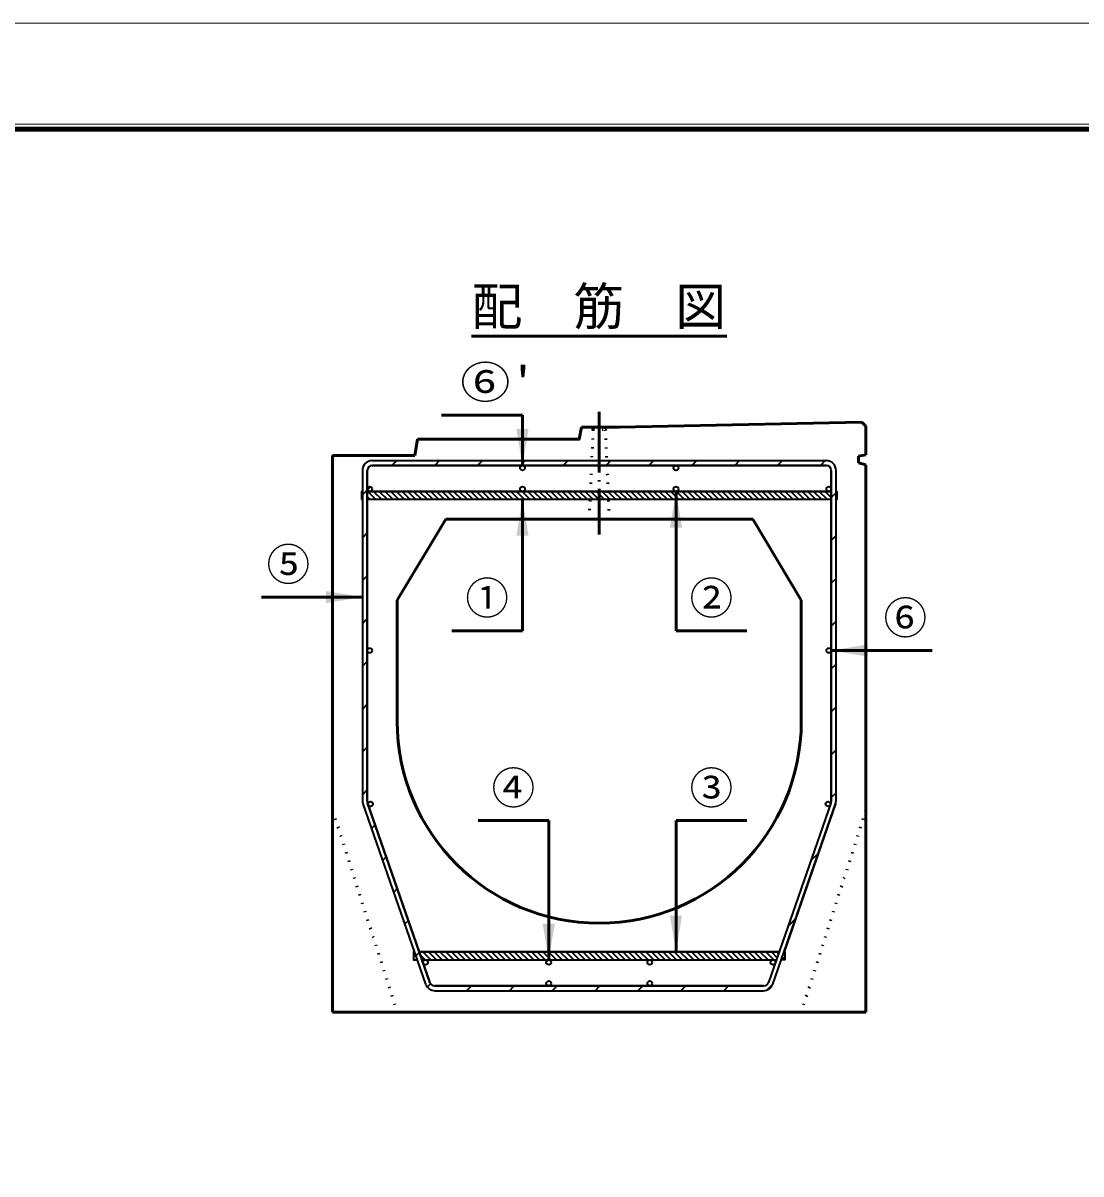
# Model space of a CAD drawing. Units: millimetres, scale not verified. Extents: x -2102 to 2102, y -1485 to 1485.
# Drawn here: x -1055 to -8, y 345 to 1485 of the extents above; entities that cross this region are included whole.
import ezdxf
from ezdxf.enums import TextEntityAlignment as Align

# ---------------------------------------------------------------- set-up
doc = ezdxf.new("R2010")
doc.units = ezdxf.units.MM
doc.header["$LTSCALE"] = 5
doc.linetypes.add('DOTTED', pattern=[1.75, 0.25, -1.5])
doc.linetypes.add('LONG_DASHED_DOTTED', pattern=[15.25, 12, -1.5, 0.25, -1.5])
doc.layers.add('0-0_V-nasSTD', color=7, linetype='Continuous', lineweight=35)
doc.layers.add('0-1_0', color=7, linetype='Continuous', lineweight=50)
doc.styles.add('ＭＳ ゴシック', font='')
doc.styles.get('ＭＳ ゴシック').set_extended_font_data('MS Gothic')

msp = doc.modelspace()

# ---------------------------------------------------------------- linework, layer by layer
at = {"layer": '0-0_V-nasSTD', "lineweight": 50}
msp.add_line((-560.754, 1096.886), (-560.754, 1046.886), dxfattribs=at)
at = {"layer": '0-0_V-nasSTD', "lineweight": 18}
for points in [[(-2102.5, -1485), (-2102.5, 1485), (2102.5, 1485), (2102.5, -1485)], [(-2002.5, -1385), (-2002.5, 1385), (2002.5, 1385), (2002.5, -1385)]]:
    msp.add_lwpolyline(points, close=True, dxfattribs=at)
at = {"layer": '0-0_V-nasSTD', "lineweight": 100}
msp.add_lwpolyline([(1997.5, -1380), (1997.5, 1380), (-1997.5, 1380)], dxfattribs=at)
at = {"layer": '0-0_V-nasSTD'}
for points in [[(-566.754, 1082.886), (-560.754, 1046.886), (-554.754, 1082.886)], [(-414.754, 985.286), (-408.754, 1021.286), (-402.754, 985.286)], [(-566.754, 977.286), (-560.754, 1013.286), (-554.754, 977.286)], [(-755.154, 910.604), (-755.154, 922.604), (-719.154, 916.604)], [(-255.154, 863.686), (-219.154, 857.686), (-219.154, 869.686)], [(-540.754, 593.286), (-534.754, 557.286), (-528.754, 593.286)], [(-414.754, 601.286), (-408.754, 565.286), (-402.754, 601.286)]]:
    msp.add_solid(points, dxfattribs=at)
at = {"layer": '0-1_0'}
for p, q in [((-611.157, 1174.886), (-358.351, 1174.886)), ((-560.754, 1096.886), (-640.754, 1096.886)), ((-502.354, 1084.886), (-464.754, 1084.886)), ((-464.754, 1084.886), (-224.754, 1089.686)), ((-224.754, 1089.686), (-220.754, 1085.686)), ((-220.754, 1057.286), (-220.754, 1085.686)), ((-664.754, 1072.886), (-667.154, 1056.886)), ((-748.754, 505.686), (-748.754, 1056.886)), ((-748.754, 1056.886), (-667.154, 1056.886)), ((-227.954, 1056.086), (-220.754, 1057.286)), ((-227.954, 1049.686), (-227.954, 1056.086)), ((-220.754, 1047.686), (-227.954, 1049.686)), ((-220.754, 505.686), (-220.754, 1047.686)), ((-408.754, 883.286), (-408.754, 1021.286)), ((-560.754, 883.286), (-560.754, 1013.286)), ((-636.754, 993.686), (-684.754, 913.686)), ((-332.754, 993.686), (-636.754, 993.686)), ((-332.754, 993.686), (-284.754, 913.686)), ((-819.154, 916.604), (-719.154, 916.604)), ((-684.754, 913.686), (-684.754, 793.686)), ((-284.754, 793.686), (-284.754, 913.686)), ((-560.754, 883.286), (-630.754, 883.286)), ((-408.754, 883.286), (-338.754, 883.286)), ((-155.154, 863.686), (-255.154, 863.686)), ((-604.754, 695.286), (-534.754, 695.286)), ((-534.754, 695.286), (-534.754, 557.286)), ((-408.754, 695.286), (-408.754, 565.286)), ((-338.754, 695.286), (-408.754, 695.286)), ((-748.754, 505.686), (-220.754, 505.686))]:
    msp.add_line(p, q, dxfattribs=at)
at = {"layer": '0-1_0', "linetype": 'LONG_DASHED_DOTTED'}
msp.add_line((-484.754, 1099.886), (-484.754, 978.686), dxfattribs=at)
at = {"layer": '0-1_0', "linetype": 'DOTTED'}
for p, q in [((-490.754, 1082.486), (-493.154, 1084.886)), ((-478.754, 1082.486), (-476.354, 1084.886)), ((-490.754, 1082.486), (-494.754, 993.686)), ((-490.754, 1082.486), (-478.754, 1082.486)), ((-474.754, 993.686), (-478.754, 1082.486)), ((-748.754, 705.686), (-684.754, 505.686)), ((-220.754, 705.686), (-284.754, 505.686))]:
    msp.add_line(p, q, dxfattribs=at)
at = {"layer": '0-1_0', "lineweight": 35}
for p, q in [((-709.554, 1051.686), (-259.954, 1051.686)), ((-685.275, 1051.686), (-690.075, 1046.886)), ((-642.849, 1051.686), (-647.649, 1046.886)), ((-600.422, 1051.686), (-605.222, 1046.886)), ((-557.996, 1051.686), (-562.796, 1046.886)), ((-515.57, 1051.686), (-520.37, 1046.886)), ((-473.143, 1051.686), (-477.943, 1046.886)), ((-430.717, 1051.686), (-435.517, 1046.886)), ((-388.29, 1051.686), (-393.09, 1046.886)), ((-345.864, 1051.686), (-350.664, 1046.886)), ((-303.438, 1051.686), (-308.238, 1046.886)), ((-261.011, 1051.686), (-265.811, 1046.886)), ((-719.154, 1042.086), (-719.154, 714.908)), ((-714.354, 1042.086), (-714.354, 714.097)), ((-714.354, 714.097), (-714.354, 1042.086)), ((-259.954, 1046.886), (-709.554, 1046.886)), ((-709.554, 1046.886), (-259.954, 1046.886)), ((-255.154, 714.097), (-255.154, 1042.086)), ((-255.154, 1042.086), (-255.154, 714.097)), ((-250.354, 714.908), (-250.354, 1042.086)), ((-711.051, 1025.91), (-714.178, 1022.783)), ((-719.954, 1021.286), (-719.954, 1013.286)), ((-719.154, 1021.286), (-719.954, 1021.286)), ((-719.954, 1016.147), (-719.154, 1015.347)), ((-719.436, 1021.286), (-719.154, 1021.004)), ((-714.354, 1022.607), (-719.154, 1017.807)), ((-255.154, 1021.286), (-714.354, 1021.286)), ((-714.354, 1016.204), (-711.436, 1013.286)), ((-713.779, 1021.286), (-705.779, 1013.286)), ((-708.122, 1021.286), (-700.122, 1013.286)), ((-702.466, 1021.286), (-694.466, 1013.286)), ((-696.809, 1021.286), (-688.809, 1013.286)), ((-691.152, 1021.286), (-683.152, 1013.286)), ((-685.495, 1021.286), (-677.495, 1013.286)), ((-679.838, 1021.286), (-671.838, 1013.286)), ((-674.181, 1021.286), (-666.181, 1013.286)), ((-668.524, 1021.286), (-660.524, 1013.286)), ((-662.868, 1021.286), (-654.868, 1013.286)), ((-657.211, 1021.286), (-649.211, 1013.286)), ((-651.554, 1021.286), (-643.554, 1013.286)), ((-645.897, 1021.286), (-637.897, 1013.286)), ((-640.24, 1021.286), (-632.24, 1013.286)), ((-634.583, 1021.286), (-626.583, 1013.286)), ((-628.926, 1021.286), (-620.926, 1013.286)), ((-623.27, 1021.286), (-615.27, 1013.286)), ((-617.613, 1021.286), (-609.613, 1013.286)), ((-611.956, 1021.286), (-603.956, 1013.286)), ((-606.299, 1021.286), (-598.299, 1013.286)), ((-600.642, 1021.286), (-592.642, 1013.286)), ((-594.985, 1021.286), (-586.985, 1013.286)), ((-589.328, 1021.286), (-581.328, 1013.286)), ((-583.672, 1021.286), (-575.672, 1013.286)), ((-578.015, 1021.286), (-570.015, 1013.286)), ((-572.358, 1021.286), (-564.358, 1013.286)), ((-566.701, 1021.286), (-558.701, 1013.286)), ((-561.044, 1021.286), (-553.044, 1013.286)), ((-555.387, 1021.286), (-547.387, 1013.286)), ((-549.73, 1021.286), (-541.73, 1013.286)), ((-544.074, 1021.286), (-536.074, 1013.286)), ((-538.417, 1021.286), (-530.417, 1013.286)), ((-532.76, 1021.286), (-524.76, 1013.286)), ((-527.103, 1021.286), (-519.103, 1013.286)), ((-521.446, 1021.286), (-513.446, 1013.286)), ((-515.789, 1021.286), (-507.789, 1013.286)), ((-510.132, 1021.286), (-502.132, 1013.286)), ((-504.476, 1021.286), (-496.476, 1013.286)), ((-498.819, 1021.286), (-490.819, 1013.286)), ((-493.162, 1021.286), (-485.162, 1013.286)), ((-487.505, 1021.286), (-479.505, 1013.286)), ((-481.848, 1021.286), (-473.848, 1013.286)), ((-476.191, 1021.286), (-468.191, 1013.286)), ((-470.534, 1021.286), (-462.534, 1013.286)), ((-464.878, 1021.286), (-456.878, 1013.286)), ((-459.221, 1021.286), (-451.221, 1013.286)), ((-453.564, 1021.286), (-445.564, 1013.286)), ((-447.907, 1021.286), (-439.907, 1013.286)), ((-442.25, 1021.286), (-434.25, 1013.286)), ((-436.593, 1021.286), (-428.593, 1013.286)), ((-430.936, 1021.286), (-422.936, 1013.286)), ((-425.28, 1021.286), (-417.28, 1013.286)), ((-419.623, 1021.286), (-411.623, 1013.286)), ((-413.966, 1021.286), (-405.966, 1013.286)), ((-408.309, 1021.286), (-400.309, 1013.286)), ((-402.652, 1021.286), (-394.652, 1013.286)), ((-396.995, 1021.286), (-388.995, 1013.286)), ((-391.339, 1021.286), (-383.339, 1013.286)), ((-385.682, 1021.286), (-377.682, 1013.286)), ((-380.025, 1021.286), (-372.025, 1013.286)), ((-374.368, 1021.286), (-366.368, 1013.286)), ((-368.711, 1021.286), (-360.711, 1013.286)), ((-363.054, 1021.286), (-355.054, 1013.286)), ((-357.397, 1021.286), (-349.397, 1013.286)), ((-351.741, 1021.286), (-343.741, 1013.286)), ((-346.084, 1021.286), (-338.084, 1013.286)), ((-340.427, 1021.286), (-332.427, 1013.286)), ((-334.77, 1021.286), (-326.77, 1013.286)), ((-329.113, 1021.286), (-321.113, 1013.286)), ((-323.456, 1021.286), (-315.456, 1013.286)), ((-317.799, 1021.286), (-309.799, 1013.286)), ((-312.143, 1021.286), (-304.143, 1013.286)), ((-306.486, 1021.286), (-298.486, 1013.286)), ((-300.829, 1021.286), (-292.829, 1013.286)), ((-295.172, 1021.286), (-287.172, 1013.286)), ((-289.515, 1021.286), (-281.515, 1013.286)), ((-283.858, 1021.286), (-275.858, 1013.286)), ((-278.201, 1021.286), (-270.201, 1013.286)), ((-272.545, 1021.286), (-264.545, 1013.286)), ((-266.888, 1021.286), (-258.888, 1013.286)), ((-261.231, 1021.286), (-255.154, 1015.209)), ((-255.574, 1021.286), (-255.154, 1020.866)), ((-250.354, 1019.917), (-255.154, 1015.117)), ((-249.554, 1021.286), (-250.354, 1021.286)), ((-250.354, 1016.066), (-249.554, 1015.266)), ((-249.917, 1021.286), (-249.554, 1020.923)), ((-719.954, 1013.286), (-719.154, 1013.286)), ((-719.954, 1013.286), (-719.154, 1013.286)), ((-255.154, 1013.286), (-714.354, 1013.286)), ((-493.602, 1013.286), (-714.354, 1013.286)), ((-250.354, 1013.286), (-249.554, 1013.286)), ((-714.354, 980.181), (-719.154, 975.381)), ((-255.154, 972.69), (-250.354, 977.49)), ((-714.354, 937.754), (-719.154, 932.954)), ((-255.154, 930.264), (-250.354, 935.064)), ((-714.354, 895.328), (-719.154, 890.528)), ((-255.154, 887.838), (-250.354, 892.638)), ((-714.354, 852.902), (-719.154, 848.102)), ((-255.154, 845.411), (-250.354, 850.211)), ((-714.354, 810.475), (-719.154, 805.675)), ((-255.154, 802.985), (-250.354, 807.785)), ((-714.354, 768.049), (-719.154, 763.249)), ((-255.154, 760.558), (-250.354, 765.358)), ((-714.354, 725.622), (-719.154, 720.822)), ((-255.154, 718.132), (-250.354, 722.932)), ((-656.561, 533.332), (-718.621, 711.754)), ((-714.088, 712.52), (-652.31, 534.909)), ((-652.31, 534.909), (-714.088, 712.52)), ((-255.421, 712.52), (-317.198, 534.909)), ((-255.421, 712.52), (-317.198, 534.909)), ((-312.947, 533.332), (-250.887, 711.754)), ((-250.887, 711.754), (-301.832, 565.286)), ((-259.65, 713.636), (-260.2, 713.085)), ((-706.589, 690.961), (-710.15, 687.4)), ((-275.197, 655.662), (-267.837, 663.022)), ((-695.64, 659.483), (-699.201, 655.922)), ((-684.691, 628.006), (-688.253, 624.445)), ((-673.743, 596.528), (-677.304, 592.967)), ((-297.825, 590.609), (-290.465, 597.969)), ((-668.476, 565.286), (-667.676, 565.286)), ((-668.476, 565.286), (-668.476, 557.286)), ((-668.476, 563.032), (-666.047, 560.604)), ((-666.355, 561.489), (-662.794, 565.051)), ((-662.876, 565.286), (-306.632, 565.286)), ((-306.632, 565.286), (-662.876, 565.286)), ((-661.704, 561.918), (-657.073, 557.286)), ((-659.416, 565.286), (-651.416, 557.286)), ((-653.759, 565.286), (-645.759, 557.286)), ((-648.102, 565.286), (-640.102, 557.286)), ((-642.445, 565.286), (-634.445, 557.286)), ((-636.788, 565.286), (-628.788, 557.286)), ((-631.132, 565.286), (-623.132, 557.286)), ((-625.475, 565.286), (-617.475, 557.286)), ((-619.818, 565.286), (-611.818, 557.286)), ((-614.161, 565.286), (-606.161, 557.286)), ((-608.504, 565.286), (-600.504, 557.286)), ((-602.847, 565.286), (-594.847, 557.286)), ((-597.19, 565.286), (-589.19, 557.286)), ((-591.534, 565.286), (-583.534, 557.286)), ((-585.877, 565.286), (-577.877, 557.286)), ((-580.22, 565.286), (-572.22, 557.286)), ((-574.563, 565.286), (-566.563, 557.286)), ((-568.906, 565.286), (-560.906, 557.286)), ((-563.249, 565.286), (-555.249, 557.286)), ((-557.592, 565.286), (-549.592, 557.286)), ((-551.936, 565.286), (-543.936, 557.286)), ((-546.279, 565.286), (-538.279, 557.286)), ((-540.622, 565.286), (-532.622, 557.286)), ((-534.965, 565.286), (-526.965, 557.286)), ((-529.308, 565.286), (-521.308, 557.286)), ((-523.651, 565.286), (-515.651, 557.286)), ((-517.995, 565.286), (-509.995, 557.286)), ((-512.338, 565.286), (-504.338, 557.286)), ((-506.681, 565.286), (-498.681, 557.286)), ((-501.024, 565.286), (-493.024, 557.286)), ((-495.367, 565.286), (-487.367, 557.286)), ((-489.71, 565.286), (-481.71, 557.286)), ((-484.053, 565.286), (-476.053, 557.286)), ((-478.397, 565.286), (-470.397, 557.286)), ((-472.74, 565.286), (-464.74, 557.286)), ((-467.083, 565.286), (-459.083, 557.286)), ((-461.426, 565.286), (-453.426, 557.286)), ((-455.769, 565.286), (-447.769, 557.286)), ((-450.112, 565.286), (-442.112, 557.286)), ((-444.455, 565.286), (-436.455, 557.286)), ((-438.799, 565.286), (-430.799, 557.286)), ((-433.142, 565.286), (-425.142, 557.286)), ((-427.485, 565.286), (-419.485, 557.286)), ((-421.828, 565.286), (-413.828, 557.286)), ((-416.171, 565.286), (-408.171, 557.286)), ((-410.514, 565.286), (-402.514, 557.286)), ((-404.857, 565.286), (-396.857, 557.286)), ((-399.201, 565.286), (-391.201, 557.286)), ((-393.544, 565.286), (-385.544, 557.286)), ((-387.887, 565.286), (-379.887, 557.286)), ((-382.23, 565.286), (-374.23, 557.286)), ((-376.573, 565.286), (-368.573, 557.286)), ((-370.916, 565.286), (-362.916, 557.286)), ((-365.259, 565.286), (-357.259, 557.286)), ((-359.603, 565.286), (-351.603, 557.286)), ((-353.946, 565.286), (-345.946, 557.286)), ((-348.289, 565.286), (-340.289, 557.286)), ((-342.632, 565.286), (-334.632, 557.286)), ((-336.975, 565.286), (-328.975, 557.286)), ((-331.318, 565.286), (-323.318, 557.286)), ((-325.661, 565.286), (-317.661, 557.286)), ((-320.005, 565.286), (-312.005, 557.286)), ((-314.348, 565.286), (-308.623, 559.562)), ((-308.691, 565.286), (-307.164, 563.759)), ((-303.602, 560.198), (-301.032, 557.628)), ((-302.142, 564.395), (-301.032, 563.284)), ((-668.476, 557.376), (-668.386, 557.286)), ((-668.476, 557.286), (-664.893, 557.286)), ((-660.093, 557.286), (-309.415, 557.286)), ((-654.963, 530.455), (-651.699, 533.719)), ((-647.776, 531.686), (-321.732, 531.686)), ((-321.732, 531.686), (-647.776, 531.686)), ((-647.494, 526.886), (-322.014, 526.886)), ((-616.105, 526.886), (-611.305, 531.686)), ((-573.679, 526.886), (-568.879, 531.686)), ((-531.253, 526.886), (-526.453, 531.686)), ((-488.826, 526.886), (-484.026, 531.686)), ((-446.4, 526.886), (-441.6, 531.686)), ((-403.973, 526.886), (-399.173, 531.686)), ((-361.547, 526.886), (-356.747, 531.686)), ((-318.424, 527.583), (-313.11, 532.896))]:
    msp.add_line(p, q, dxfattribs=at)
at = {"layer": '0-1_0'}
msp.add_lwpolyline([(-664.754, 1072.886), (-504.754, 1072.886), (-502.354, 1084.886)], dxfattribs=at)
at = {"layer": '0-1_0', "lineweight": 35}
for points in [[(-719.154, 1021.286), (-719.954, 1021.286), (-719.954, 1013.286)], [(-714.354, 1021.286), (-711.954, 1021.286), (-560.754, 1021.286), (-493.241, 1021.286), (-484.754, 1021.286), (-476.267, 1021.286), (-408.754, 1021.286), (-257.554, 1021.286), (-255.154, 1021.286)], [(-250.354, 1021.286), (-249.554, 1021.286), (-249.554, 1013.286)], [(-250.354, 1013.286), (-249.554, 1013.286), (-249.554, 1021.286)], [(-255.154, 1013.286), (-475.906, 1013.286), (-484.754, 1013.286), (-493.602, 1013.286)], [(-667.676, 565.286), (-668.476, 565.286), (-668.476, 557.286), (-664.893, 557.286)], [(-301.832, 565.286), (-301.032, 565.286), (-301.032, 557.286), (-304.615, 557.286)], [(-301.832, 565.286), (-301.032, 565.286), (-301.032, 557.286), (-304.615, 557.286), (-304.615, 557.286)], [(-660.093, 557.286), (-656.718, 557.286), (-534.754, 557.286), (-434.754, 557.286), (-312.791, 557.286), (-309.415, 557.286)]]:
    msp.add_lwpolyline(points, dxfattribs=at)
for centre in [(-560.754, 1044.486), (-408.754, 1044.486), (-711.954, 1023.686), (-560.754, 1023.686), (-408.754, 1023.686), (-257.554, 1023.686), (-711.954, 863.686), (-257.554, 863.686), (-711.257, 711.686), (-258.251, 711.686), (-656.718, 554.886), (-534.754, 554.886), (-434.754, 554.886), (-312.791, 554.886), (-534.754, 534.086), (-434.754, 534.086)]:
    msp.add_circle(centre, 2.4, dxfattribs=at)
for centre, radius, start, end in [((-709.554, 1042.086), 9.6, 90, 180), ((-259.954, 1042.086), 9.6, 0, 90), ((-709.554, 1042.086), 4.8, 90, 180), ((-709.554, 1042.086), 4.8, 90, 180), ((-259.954, 1042.086), 4.8, 0, 90), ((-259.954, 1042.086), 4.8, 0, 90), ((-709.554, 714.908), 9.6, 180, 199.17901), ((-709.554, 714.097), 4.8, 180, 199.17901), ((-709.554, 714.097), 4.8, 180, 199.17902), ((-259.954, 714.097), 4.8, 340.82099, 0), ((-259.954, 714.097), 4.8, 340.82099, 0), ((-259.954, 714.908), 9.6, 340.82099, 0), ((-647.494, 536.486), 9.6, 199.17901, 270), ((-647.776, 536.486), 4.8, 199.17901, 270), ((-647.776, 536.486), 4.8, 199.17901, 270), ((-322.014, 536.486), 9.6, 270, 340.82099), ((-321.732, 536.486), 4.8, 270, 340.82099), ((-321.732, 536.486), 4.8, 270, 340.82101)]:
    msp.add_arc(centre, radius, start, end, dxfattribs=at)
at = {"layer": '0-1_0'}
msp.add_arc((-484.754, 793.686), 200, 180, 0, dxfattribs=at)

# ---------------------------------------------------------------- texts
at = {"layer": '0-0_V-nasSTD', "style": 'ＭＳ ゴシック'}
for s, height, p in [('配\u3000筋\u3000図', 36.95, (-611.157, 1174.886)), ('⑤', 31.67, (-814.154, 923.604)), ('①', 31.67, (-617.354, 890.286)), ('②', 31.67, (-395.354, 890.286)), ('⑥', 31.67, (-203.354, 870.686)), ('④', 31.67, (-591.354, 702.286)), ('③', 31.67, (-395.354, 702.286))]:
    msp.add_text(s, height=height, dxfattribs=at).set_placement(p, align=Align.BOTTOM_LEFT)
at = {"layer": '0-0_V-nasSTD', "style": 'ＭＳ ゴシック', "width": 1.15}
msp.add_text("⑥'", height=31.67, dxfattribs=at).set_placement((-622.354, 1103.886), align=Align.BOTTOM_LEFT)

doc.saveas('drawing.dxf')
